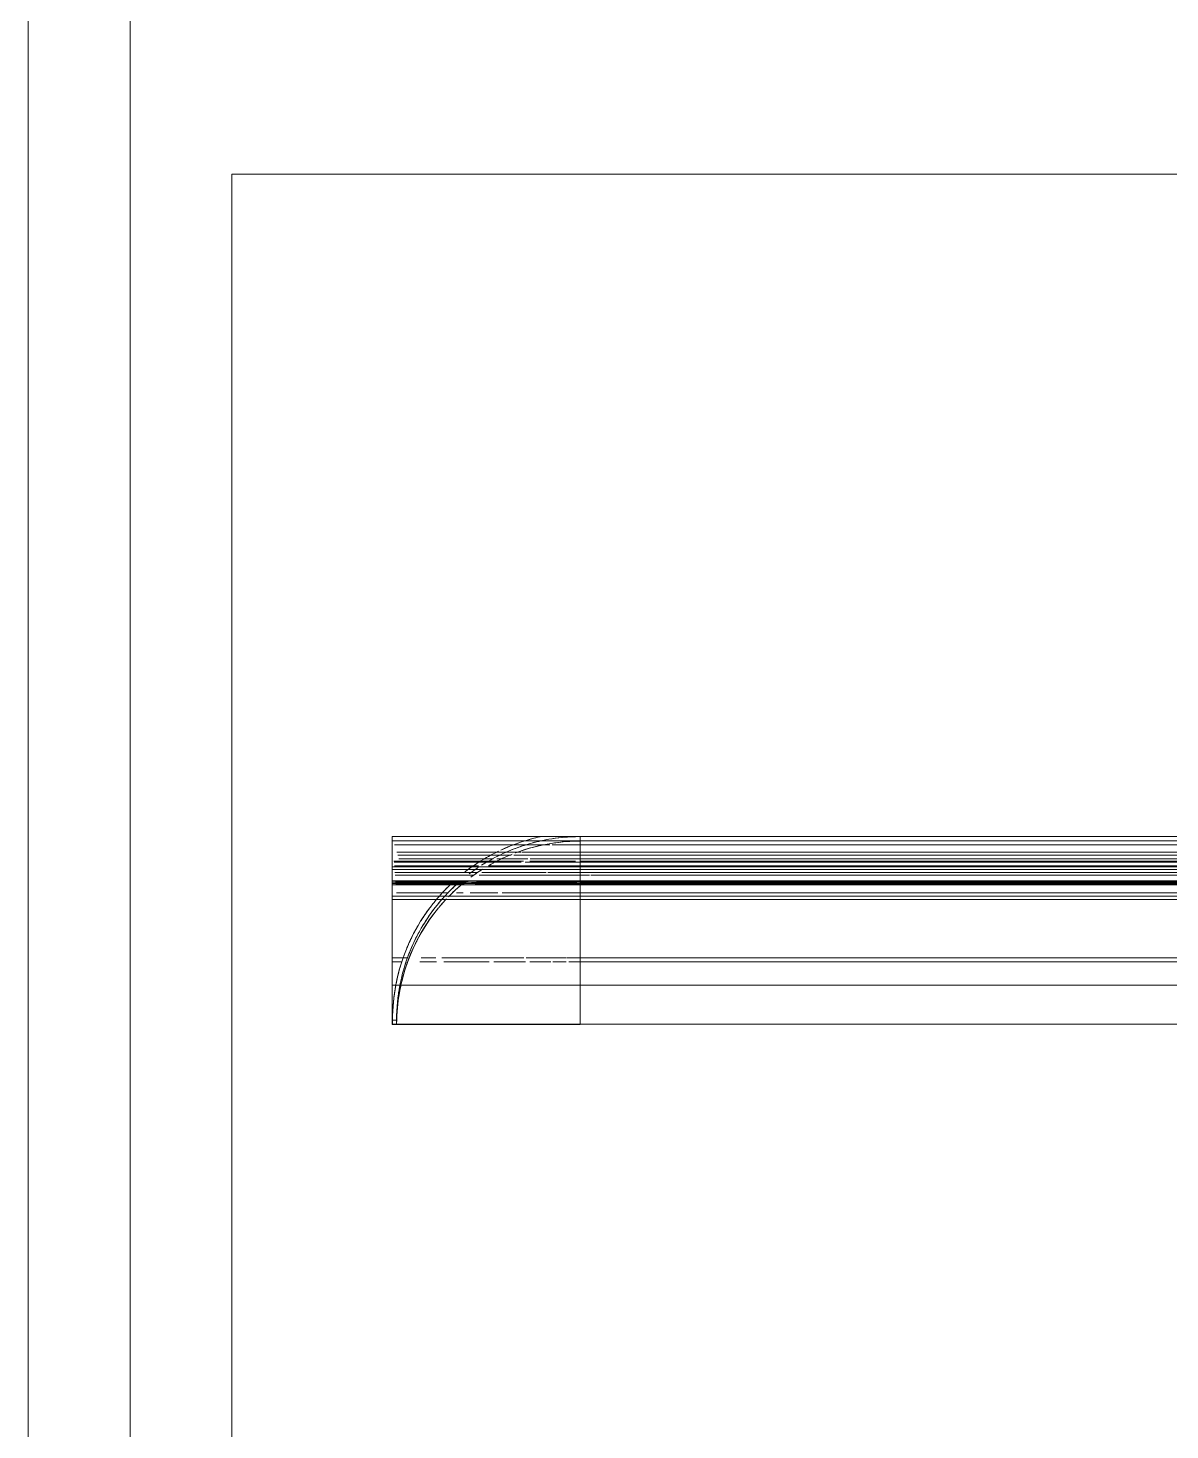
# Model space of a CAD drawing. Header units: millimetres. Extents: x -21807 to 26525, y -2564 to 60640.
# Drawn here: x -15958.6 to -15678.6, y 48808.9 to 49152.8 of the extents above; entities that cross this region are included whole.
import ezdxf

# ---------------------------------------------------------------- set-up
doc = ezdxf.new("R2010")
doc.units = ezdxf.units.MM
for name, color, linetype, lineweight in [('A-DETL-THIN', 7, 'Continuous', 9), ('A-GENM', 7, 'Continuous', 5), ('A-WALL', 7, 'Continuous', 9)]:
    doc.layers.add(name, color=color, linetype=linetype, lineweight=lineweight)

# ---------------------------------------------------------------- blocks, each defined once
blk = doc.blocks.new('AK-SGS-M3-A_rvt-1-MẶT BẰNG PHÂN VÙNG ÁP SUẤT')
at = {"layer": 'A-WALL', "color": 253, "lineweight": 13, "true_color": 0xaaaaaa}
blk.add_line((-15958.59, 50857.28), (-15958.59, 48436.94), dxfattribs=at)
at = {"layer": 'A-WALL', "color": 254, "lineweight": 13, "true_color": 0xcccccc}
for p, q in [((-15958.59, 50857.28), (-15958.59, 48436.94)), ((-15908.59, 48436.94), (-15908.59, 49116.94)), ((-15908.59, 49116.94), (-15469.32, 49116.94))]:
    blk.add_line(p, q, dxfattribs=at)
at = {"layer": 'A-WALL', "color": 254, "lineweight": 13, "true_color": 0xe0e0e0}
for p, q in [((-15908.59, 48436.94), (-15908.59, 49116.94)), ((-15908.59, 49116.94), (-15469.32, 49116.94))]:
    blk.add_line(p, q, dxfattribs=at)
blk = doc.blocks.new('AK_BoGocTrongTran - Thanh nhôm C có chân-V58-MẶT BẰNG PHÂN VÙNG ÁP SUẤT')
at = {"layer": 'A-GENM', "color": 254, "true_color": 0xcccccc}
for p, q in [((0, 0), (9.54, 0)), ((0, 0), (0, -350)), ((9.54, -350), (9.54, 0)), ((30.61, -350), (30.61, -46.1)), ((34.17, -46.1), (34.17, -350)), ((34.85, -350), (34.85, -46.1)), ((37.91, -350), (37.91, -46.1)), ((38.61, -46.1), (38.61, -350)), ((46, -350), (46, -46.1)), ((46, -350), (46, -46.1)), ((46, -350), (46, -46.1)), ((9.54, -350), (0, -350)), ((9.54, -350), (30.6, -350)), ((34.17, -350), (30.61, -350)), ((34.85, -350), (34.17, -350)), ((37.91, -350), (34.85, -350)), ((38.61, -350), (37.91, -350)), ((38.86, -350), (44.79, -350))]:
    blk.add_line(p, q, dxfattribs=at)
at = {"layer": 'A-GENM', "color": 254, "true_color": 0xe6e6e6}
for p, q in [((0, 0), (29.85, 0)), ((30.61, 0), (31.35, 0)), ((34.31, 0), (30.79, 0)), ((34.17, 0), (31.35, 0)), ((31.35, -46.1), (31.35, 0)), ((34.5, -46.1), (34.5, 0)), ((34.83, 0), (35.15, 0)), ((37.91, 0), (35.15, 0)), ((35.15, -46.1), (35.15, 0)), ((38.14, 0), (35.74, 0)), ((38.97, 0), (44.98, 0)), ((46, 0), (45, 0)), ((45, -46.1), (45, 0)), ((45, 0), (46, 0)), ((45, -46.1), (45, 0)), ((45, -46.1), (45, -347.9)), ((46, -348.54), (46, -46.1)), ((34.83, -350), (34.5, -350)), ((43.47, -350), (41.7, -350)), ((45, -349.74), (45, -347.9)), ((45, -349.74), (45, -347.9)), ((45, -350), (46, -350)), ((46, -350), (45, -350))]:
    blk.add_line(p, q, dxfattribs=at)
at = {"layer": 'A-GENM', "color": 254, "true_color": 0xdcdcdc}
for p, q in [((30.6, 0), (9.54, 0)), ((30.61, 0), (34.17, 0)), ((30.61, -46.1), (30.61, 0)), ((34.17, 0), (34.85, 0)), ((34.17, 0), (34.17, -46.1)), ((34.85, 0), (37.91, 0)), ((34.85, -46.1), (34.85, 0)), ((37.91, 0), (38.61, 0)), ((37.91, -46.1), (37.91, 0)), ((38.61, 0), (38.61, -46.1)), ((46, 0), (38.86, 0)), ((46, -46.1), (46, 0)), ((46, -46.1), (46, 0)), ((46, -46.1), (46, 0)), ((31.35, -350), (31.35, -46.1)), ((34.5, -350), (34.5, -46.1)), ((35.15, -350), (35.15, -46.1)), ((45, -347.9), (45, -46.1)), ((45, -347.9), (45, -46.1)), ((29.85, -350), (0, -350)), ((31.35, -350), (30.61, -350)), ((30.79, -350), (34.31, -350)), ((31.35, -350), (34.17, -350)), ((35.15, -350), (34.83, -350)), ((35.15, -350), (37.91, -350)), ((35.74, -350), (38.14, -350)), ((44.82, -350), (46, -350))]:
    blk.add_line(p, q, dxfattribs=at)
at = {"layer": 'A-GENM', "color": 7, "true_color": 0xececec}
for p, q in [((31.82, 0), (34.43, 0)), ((34.5, 0), (34.83, 0)), ((36.04, 0), (38.06, 0)), ((46, 0), (45, 0)), ((45, 0), (45, -46.1)), ((46, -46.1), (46, 0)), ((38.06, -350), (36.04, -350)), ((45, -347.9), (45, -349.74)), ((45, -350), (46, -350)), ((46, -350), (46, -348.54))]:
    blk.add_line(p, q, dxfattribs=at)
blk = doc.blocks.new('AK_BoGocTrong - Thanh nhôm C có chân-V59-MẶT BẰNG PHÂN VÙNG ÁP SUẤT')
at = {"layer": 'A-GENM', "color": 7, "true_color": 0xececec}
for p, q in [((0, 0), (30.72, 0)), ((38.97, 0), (43.47, 0)), ((43.47, 0), (44.98, 0)), ((45, 0), (46, 0)), ((45, -34.41), (45, 0)), ((46, 0), (46, -36.56)), ((0, -5.55), (0, -2.26)), ((0, -10.89), (0, -5.6)), ((0, -18.02), (0, -10.98)), ((0, -26.54), (0, -18.11)), ((0, -45.8), (0, -26.69)), ((45, -46.1), (45, -42.37)), ((9.54, -46.1), (9.54, -347.9)), ((30.61, -46.1), (30.61, -347.9)), ((31.35, -46.1), (31.35, -347.9)), ((35.15, -46.1), (35.15, -347.9)), ((38.61, -347.9), (38.61, -46.1)), ((45, -46.1), (45, -328)), ((45, -46.1), (45, -328)), ((46, -46.1), (46, -348.4)), ((46, -46.1), (46, -348.4)), ((45, -347.9), (45, -328)), ((11.65, -350), (2.1, -350)), ((22.27, -350), (13.73, -350)), ((30.72, -350), (25.47, -350))]:
    blk.add_line(p, q, dxfattribs=at)
at = {"layer": 'A-GENM', "color": 7, "true_color": 0xf0f0f0}
for p, q in [((9.54, 0), (0, 0)), ((16.21, 0), (9.54, 0)), ((19.42, 0), (16.38, 0)), ((30.79, 0), (19.42, 0)), ((31.82, 0), (34.43, 0)), ((36.04, 0), (38.06, 0)), ((44.82, 0), (39.22, 0)), ((45, 0), (46, 0)), ((45, 0), (45, -34.41)), ((46, 0), (45, 0)), ((45, 0), (45, -34.41)), ((46, 0), (46, -36.56)), ((46, 0), (46, -36.56)), ((45, -42.37), (45, -34.41)), ((46, -36.56), (46, -46.1)), ((45, -42.37), (45, -46.1)), ((45, -42.37), (45, -46.1)), ((34.5, -46.1), (34.5, -347.9)), ((45, -328), (45, -347.9)), ((45, -328), (45, -347.9)), ((2.08, -350), (9.54, -350)), ((9.54, -350), (11.71, -350)), ((13.74, -350), (16.21, -350)), ((16.38, -350), (22.38, -350)), ((25.42, -350), (30.79, -350)), ((38.06, -350), (36.04, -350)), ((41.34, -350), (43.63, -350)), ((45, -349.74), (45, -347.9))]:
    blk.add_line(p, q, dxfattribs=at)
at = {"layer": 'A-GENM', "color": 7, "true_color": 0xf2f2f2}
for p, q in [((9.54, 0), (9.54, -2.07)), ((30.61, 0), (31.35, 0)), ((31.82, 0), (34.17, 0)), ((34.31, 0), (32.03, 0)), ((34.83, 0), (35.15, 0)), ((35.74, 0), (37.91, 0)), ((38.14, 0), (35.74, 0)), ((9.54, -3.39), (9.54, -4.72)), ((30.61, -1.18), (30.61, -12.64)), ((31.35, -1.12), (31.35, -13.21)), ((35.15, -0.83), (35.15, -16.16)), ((38.61, -20.7), (38.61, -0.56)), ((9.54, -5.09), (9.54, -14.56)), ((9.54, -15.61), (9.54, -39.33)), ((30.61, -14.24), (30.61, -36.5)), ((31.35, -14.98), (31.35, -25.89)), ((35.15, -20.8), (35.15, -45.8)), ((38.61, -46.1), (38.61, -23.35)), ((31.35, -26.98), (31.35, -46.1)), ((30.61, -37.22), (30.61, -46.1)), ((45, -34.41), (45, -42.37)), ((45, -34.41), (45, -42.37)), ((46, -36.56), (46, -46.1)), ((46, -36.56), (46, -46.1)), ((9.54, -39.82), (9.54, -42.74)), ((9.54, -43.02), (9.54, -44.86)), ((34.17, -347.9), (34.17, -46.1)), ((37.91, -46.1), (37.91, -347.9)), ((9.54, -347.9), (9.54, -350)), ((30.61, -347.9), (30.61, -350)), ((31.35, -350), (30.61, -350)), ((31.35, -347.9), (31.35, -350)), ((35.15, -350), (34.83, -350)), ((35.15, -347.9), (35.15, -350)), ((37.91, -350), (35.74, -350)), ((35.74, -350), (38.14, -350)), ((38.61, -350), (38.61, -347.9)), ((45, -347.9), (45, -349.74)), ((45, -347.9), (45, -349.74)), ((46, -350), (45, -350))]:
    blk.add_line(p, q, dxfattribs=at)
at = {"layer": 'A-GENM', "color": 7, "true_color": 0xf3f3f3}
for p, q in [((34.17, 0), (31.82, 0)), ((34.5, 0), (34.83, 0)), ((37.91, 0), (35.74, 0)), ((38.61, 0), (37.91, 0)), ((34.5, -0.88), (34.5, -15.65)), ((35.15, -16.16), (35.15, -18.75)), ((34.5, -19.77), (34.5, -44.3)), ((38.61, -22.24), (38.61, -20.7)), ((34.85, -46.1), (34.85, -347.9)), ((34.5, -347.9), (34.5, -350)), ((34.83, -350), (34.5, -350)), ((35.74, -350), (37.91, -350)), ((37.91, -350), (38.61, -350)), ((46, -350), (45, -350)), ((45, -350), (46, -350))]:
    blk.add_line(p, q, dxfattribs=at)
at = {"layer": 'A-GENM', "color": 7, "true_color": 0xf4f4f4}
for p, q in [((34.85, 0), (34.17, 0)), ((46, 0), (44.82, 0)), ((34.17, -15.4), (34.17, -0.9)), ((34.85, -0.85), (34.85, -15.93)), ((37.91, -0.62), (37.91, -19.18)), ((34.17, -17.47), (34.17, -15.4)), ((34.5, -15.65), (34.5, -17.9)), ((34.85, -15.93), (34.85, -18.36)), ((34.17, -46.1), (34.17, -19.41)), ((34.85, -20.1), (34.85, -45.66)), ((37.91, -19.18), (37.91, -21.54)), ((37.91, -22.67), (37.91, -46.1)), ((34.17, -350), (34.17, -347.9)), ((34.17, -350), (34.85, -350)), ((34.85, -347.9), (34.85, -350)), ((37.91, -347.9), (37.91, -350)), ((44.82, -350), (46, -350))]:
    blk.add_line(p, q, dxfattribs=at)
at = {"layer": 'A-GENM', "color": 254, "true_color": 0xdcdcdc}
blk.add_line((0, -350), (0, -46.1), dxfattribs=at)
at = {"layer": 'A-GENM', "color": 254, "true_color": 0xe6e6e6}
for p, q in [((45, -328), (45, -46.1)), ((46, -46.1), (46, -348.4)), ((43.47, -350), (41.7, -350))]:
    blk.add_line(p, q, dxfattribs=at)
blk = doc.blocks.new('AK_Phụ kiện Panel_Thanh phào C_J - Thanh nhôm C có chân_bo_-V67-MẶT BẰNG PHÂN VÙNG ÁP SUẤT')
at = {"layer": 'A-GENM', "color": 7, "true_color": 0xececec}
for p, q in [((-15823.22, 48954.43), (-15832.76, 48954.43)), ((-15868.22, 48908.43), (-15869.22, 48908.43))]:
    blk.add_line(p, q, dxfattribs=at)
at = {"layer": 'A-GENM', "color": 7, "true_color": 0xf4f4f4}
blk.add_line((-15832.76, 48954.43), (-15823.22, 48954.43), dxfattribs=at)
at = {"layer": 'A-GENM', "color": 254, "true_color": 0xe6e6e6}
for p, q in [((-15869.22, 48909.43), (-15868.22, 48909.43)), ((-15868.22, 48909.43), (-15869.22, 48909.43)), ((-15869.22, 48909.43), (-15869.22, 48908.43)), ((-15869.22, 48908.43), (-15868.22, 48908.43)), ((-15868.22, 48908.43), (-15868.22, 48909.43))]:
    blk.add_line(p, q, dxfattribs=at)
at = {"layer": 'A-GENM', "color": 7, "true_color": 0xf2f2f2}
for p, q in [((-15868.22, 48909.43), (-15869.22, 48909.43)), ((-15869.22, 48908.43), (-15869.22, 48909.43)), ((-15869.22, 48909.43), (-15868.22, 48909.43)), ((-15868.22, 48909.43), (-15868.22, 48908.43))]:
    blk.add_line(p, q, dxfattribs=at)
at = {"layer": 'A-GENM', "color": 254, "true_color": 0xe6e6e6}
for radius, start, end in [(46, 105.4797, 115.0298), (45, 95.8714, 111.7092), (46, 115.8325, 123.9485), (45, 113.1842, 120), (45, 120, 122.473), (46, 138.7285, 142.085), (45, 137.0486, 140.7725), (46, 142.4533, 153.9896), (45, 141.2442, 155.2323), (46, 153.9896, 156.1041), (46, 156.2474, 168.9134), (45, 155.438, 168.4856), (46, 168.9894, 180), (45, 168.6141, 180)]:
    blk.add_arc((-15823.22, 48909.43), radius, start, end, dxfattribs=at)
at = {"layer": 'A-GENM', "color": 7, "true_color": 0xf4f4f4}
for radius, start, end in [(46, 106.6173, 109.8483), (45, 91.4824, 99.7826), (46, 149.6716, 151.8), (46, 152.0247, 156.1681), (46, 156.3085, 160.4414)]:
    blk.add_arc((-15823.22, 48909.43), radius, start, end, dxfattribs=at)
at = {"layer": 'A-GENM', "color": 7, "true_color": 0xf3f3f3}
blk.add_arc((-15823.22, 48909.43), 46, 102.4495, 105.9085, dxfattribs=at)
at = {"layer": 'A-GENM', "color": 7, "true_color": 0xececec}
for radius, start, end in [(46, 102.3329, 104.9444), (45, 90.7637, 94.9761), (46, 123.9485, 127.9792), (45, 123.7609, 127.1313), (46, 132.9806, 138.7285), (45, 130.574, 137.0486)]:
    blk.add_arc((-15823.22, 48909.43), radius, start, end, dxfattribs=at)
at = {"layer": 'A-GENM', "color": 7, "true_color": 0xf6f6f6}
for radius, start, end in [(45, 99.7826, 105), (46, 111.9495, 114.974), (46, 143.4286, 147.9114), (46, 140.9844, 143.132), (45, 151.3821, 155.444), (45, 155.6369, 159.9502)]:
    blk.add_arc((-15823.22, 48909.43), radius, start, end, dxfattribs=at)
at = {"layer": 'A-GENM', "color": 7, "true_color": 0xf8f8f8}
blk.add_arc((-15823.22, 48909.43), 46, 118.2207, 120.1616, dxfattribs=at)
at = {"layer": 'A-GENM', "color": 7, "true_color": 0xf9f9f9}
for radius, start, end in [(45, 115.4297, 118.1388), (46, 133.4895, 135.9687), (45, 132.1771, 134.7138)]:
    blk.add_arc((-15823.22, 48909.43), radius, start, end, dxfattribs=at)
at = {"layer": 'A-GENM', "color": 7, "true_color": 0xf7f7f7}
for start, end in [(108.3367, 114.5153), (142.2629, 150), (138.5553, 141.887)]:
    blk.add_arc((-15823.22, 48909.43), 45, start, end, dxfattribs=at)
at = {"layer": 'A-GENM', "color": 7, "true_color": 0xfbfbfb}
blk.add_arc((-15823.22, 48909.43), 45, 118.1388, 119.9469, dxfattribs=at)
at = {"layer": 'A-GENM', "color": 7, "true_color": 0xf0f0f0}
for start, end in [(162.7877, 166.5466), (166.9948, 169.2336), (169.2718, 180)]:
    blk.add_arc((-15823.22, 48909.43), 46, start, end, dxfattribs=at)
at = {"layer": 'A-GENM', "color": 7, "true_color": 0xf2f2f2}
for start, end in [(161.5611, 163.8184), (169.0021, 180)]:
    blk.add_arc((-15823.22, 48909.43), 45, start, end, dxfattribs=at)
blk = doc.blocks.new('AK_MiengBoGocTrong - AK_MiengBoGocTrong-V68-MẶT BẰNG PHÂN VÙNG ÁP SUẤT')
at = {"layer": 'A-GENM', "color": 254, "true_color": 0xdcdcdc}
for p, q in [((-46.1, -46.1), (-46.1, 0)), ((0, 0), (0, -45)), ((0, -45), (0, -46.1))]:
    blk.add_line(p, q, dxfattribs=at)
at = {"layer": 'A-GENM', "color": 254, "true_color": 0xe6e6e6}
for p, q in [((-46.1, 0), (-45, 0)), ((-45, 0), (-43.87, 0)), ((-43.87, 0), (-42.16, 0)), ((-40.54, 0), (-38.93, 0)), ((-30.9, 0), (-29.51, 0)), ((-28.06, 0), (-20.77, 0)), ((-19.52, 0), (-10.98, 0)), ((-9.65, 0), (-0.1, 0)), ((-38.71, -46.1), (-44.92, -46.1)), ((-0.1, -46.1), (-30.71, -46.1))]:
    blk.add_line(p, q, dxfattribs=at)
at = {"layer": 'A-GENM', "color": 254, "true_color": 0xcccccc}
for p, q in [((0, 0), (-46.1, 0)), ((-46.1, 0), (-46.1, -46.1)), ((0, -46.1), (0, 0)), ((-46.1, -46.1), (0, -46.1))]:
    blk.add_line(p, q, dxfattribs=at)
at = {"layer": 'A-GENM', "color": 7, "true_color": 0xececec}
for p, q in [((-38.25, 0), (-36.77, 0)), ((-34.36, 0), (-30.9, 0)), ((-35.84, -46.1), (-38.01, -46.1)), ((-30.71, -46.1), (-34.27, -46.1))]:
    blk.add_line(p, q, dxfattribs=at)
at = {"layer": 'A-GENM', "color": 254, "true_color": 0xe6e6e6}
for start, end in [(180.7818, 195), (195, 200.7548), (201.7594, 210), (226.7849, 230.0872), (230.4924, 240), (240, 243.9075), (244.1166, 255), (255, 257.4989), (257.5854, 269.8712)]:
    blk.add_arc((0, 0), 45, start, end, dxfattribs=at)
at = {"layer": 'A-GENM', "color": 7, "true_color": 0xececec}
for start, end in [(212.0239, 215.8968), (219.8698, 225)]:
    blk.add_arc((0, 0), 45, start, end, dxfattribs=at)
blk = doc.blocks.new('AK_MiengBoGocTrong - AK_MiengBoGocTrong-V69-MẶT BẰNG PHÂN VÙNG ÁP SUẤT')
at = {"layer": 'A-GENM', "color": 7, "true_color": 0xf0f0f0}
for p, q in [((-46.1, 9.54), (-46.1, 46.1)), ((-0.1, 46.1), (-15.4, 46.1)), ((-37.08, 25.49), (-36.15, 26.8)), ((-45, 0), (-46.1, 0)), ((-15.4, 0), (-11.75, 0)), ((-9.64, 0), (-0.1, 0))]:
    blk.add_line(p, q, dxfattribs=at)
at = {"layer": 'A-GENM', "color": 7, "true_color": 0xf3f3f3}
blk.add_line((-46.1, 46.1), (-46.1, 9.54), dxfattribs=at)
at = {"layer": 'A-GENM', "color": 254, "true_color": 0xe6e6e6}
for p, q in [((-44.92, 46.1), (-38.71, 46.1)), ((-30.71, 46.1), (-0.1, 46.1)), ((-0.49, 45), (0, 45)), ((0, 0), (0, 43.87)), ((-25.38, 37.15), (-24.31, 37.87)), ((-24.31, 37.87), (-22.78, 38.81)), ((-22.78, 38.81), (-21.47, 39.54)), ((-41.34, 17.77), (-40.71, 19.17)), ((-44.86, 3.6), (-44.69, 5.27)), ((-45, 0), (-44.96, 1.8)), ((-43.87, 0), (-45, 0)), ((-42.16, 0), (-43.87, 0)), ((-29.51, 0), (-30.9, 0)), ((-20.77, 0), (-25.52, 0)), ((-10.98, 0), (-14.98, 0))]:
    blk.add_line(p, q, dxfattribs=at)
at = {"layer": 'A-GENM', "color": 7, "true_color": 0xf4f4f4}
for p, q in [((-42.27, 46.1), (-43.57, 46.1)), ((-16.4, 46.1), (-30.71, 46.1)), ((-46.1, 9.54), (-46.1, 0)), ((-43.57, 0), (-42.27, 0)), ((-30.71, 0), (-29.39, 0)), ((-28.05, 0), (-23.83, 0)), ((-22.6, 0), (-20.69, 0)), ((-19.52, 0), (-16.4, 0))]:
    blk.add_line(p, q, dxfattribs=at)
at = {"layer": 'A-GENM', "color": 7, "true_color": 0xececec}
for p, q in [((-38.01, 46.1), (-35.84, 46.1)), ((-34.27, 46.1), (-30.71, 46.1)), ((-21.21, 39.69), (-19.66, 40.47)), ((-19.52, 40.54), (-17.97, 41.26)), ((-30.04, 33.51), (-28.67, 34.68)), ((-27.26, 35.8), (-25.81, 36.86)), ((-25.81, 36.86), (-25.38, 37.15)), ((-38.01, 24.09), (-37.14, 25.41)), ((-36.77, 0), (-38.25, 0)), ((-30.9, 0), (-34.36, 0)), ((-25.52, 0), (-28.06, 0)), ((-14.98, 0), (-19.52, 0)), ((-0.1, 0), (-9.65, 0))]:
    blk.add_line(p, q, dxfattribs=at)
at = {"layer": 'A-GENM', "color": 7, "true_color": 0xf7f7f7}
for p, q in [((-31.92, 46.1), (-34.27, 46.1)), ((-34.27, 0), (-32.86, 0))]:
    blk.add_line(p, q, dxfattribs=at)
at = {"layer": 'A-GENM', "color": 254, "true_color": 0xdcdcdc}
for p, q in [((0, 46.1), (0, 45)), ((0, 45), (0, 0))]:
    blk.add_line(p, q, dxfattribs=at)
at = {"layer": 'A-GENM', "color": 7, "true_color": 0xf2f2f2}
blk.add_line((-46.1, 0), (-46.1, 9.54), dxfattribs=at)
at = {"layer": 'A-GENM', "color": 7, "true_color": 0xececec, "flags": 128}
for points in [[(-9.42, 44), (-7.65, 44.35), (-5.87, 44.62), (-4.08, 44.81), (-2.28, 44.94)], [(-17.97, 41.26), (-16.31, 41.94), (-14.68, 42.54)], [(-14.62, 42.56), (-12.9, 43.11), (-11.17, 43.59), (-9.7, 43.94)], [(-44.68, 5.39), (-44.43, 7.17), (-44.1, 8.94), (-43.71, 10.7), (-43.25, 12.44), (-42.72, 14.16), (-42.12, 15.85)]]:
    blk.add_lwpolyline(points, dxfattribs=at)
at = {"layer": 'A-GENM', "color": 7, "true_color": 0xf0f0f0, "flags": 128}
blk.add_lwpolyline([(-33.83, 29.67), (-32.62, 31), (-31.35, 32.28)], dxfattribs=at)
at = {"layer": 'A-GENM', "color": 254, "true_color": 0xe6e6e6, "flags": 128}
blk.add_lwpolyline([(-40.71, 19.17), (-39.91, 20.78), (-39.05, 22.36)], dxfattribs=at)
at = {"layer": 'A-GENM', "color": 7, "true_color": 0xececec}
for start, end in [(92.7851, 102.4146), (102.5011, 115.8834), (129.9128, 133.2151), (144.1032, 147.9761), (160.3942, 169.6058)]:
    blk.add_arc((0, 0), 45, start, end, dxfattribs=at)
at = {"layer": 'A-GENM', "color": 254, "true_color": 0xe6e6e6}
for start, end in [(90.1288, 92.7851), (117.2149, 127.6091), (150, 158.2406), (169.6058, 179.2182)]:
    blk.add_arc((0, 0), 45, start, end, dxfattribs=at)
at = {"layer": 'A-GENM', "color": 7, "true_color": 0xf0f0f0}
blk.add_arc((0, 0), 45, 135, 140.1302, dxfattribs=at)
blk = doc.blocks.new('AK_NepV - AK_NepV-V70-MẶT BẰNG PHÂN VÙNG ÁP SUẤT')
at = {"layer": 'A-GENM', "color": 7, "true_color": 0xf0f0f0}
for p, q in [((-29.7, 350), (-28.7, 350)), ((-29.7, 350), (-29.7, 347.65)), ((-28.7, 350), (-14.39, 350)), ((-28.7, 350), (-28.7, 346.12)), ((-6.15, 350), (-5.29, 350)), ((-6.15, 349.45), (-6.15, 328.79)), ((-5.29, 350), (-4.47, 350)), ((-5.29, 349.52), (-5.29, 326.94)), ((-4.47, 348.35), (-4.47, 325.19)), ((-2.83, 350), (-1.53, 350)), ((-2.83, 348.84), (-2.83, 321.66)), ((-1, 350), (0, 350)), ((-1, 349.4), (-1, 317.73)), ((-29.7, 343.23), (-29.7, 339.08)), ((-28.7, 342.85), (-28.7, 339.27)), ((-29.7, 337.35), (-29.7, 326.21)), ((-28.7, 337.81), (-28.7, 317.69)), ((-29.7, 325.09), (-29.7, 317.26)), ((-6.15, 326.4), (-6.15, 303.9)), ((-5.29, 326.66), (-5.29, 318.36)), ((-4.47, 324.32), (-4.47, 316.76)), ((-28.7, 317.15), (-28.7, 311.19)), ((-5.29, 317.4), (-5.29, 303.9)), ((-2.83, 318.19), (-2.83, 303.9)), ((-29.7, 316.19), (-29.7, 311.04)), ((-4.47, 316.18), (-4.47, 303.9)), ((-29.7, 310.55), (-29.7, 307.31)), ((-28.7, 311.12), (-28.7, 307.36)), ((-1, 310.74), (-1, 303.9)), ((-29.7, 306.67), (-29.7, 303.9)), ((-28.7, 307.18), (-28.7, 303.9)), ((-7.78, 303.9), (-7.78, 85.81)), ((-5.04, 303.9), (-5.04, 86.09)), ((-3.54, 303.9), (-3.54, 2.1)), ((-1, 303.9), (-1, 2.1)), ((-7.78, 85.62), (-7.78, 2.1)), ((-5.04, 85.81), (-5.04, 2.1)), ((-29.7, 2.1), (-29.7, 0)), ((-28.7, 0), (-29.7, 0)), ((-28.7, 2.1), (-28.7, 0)), ((-22.75, 0), (-28.7, 0)), ((-14.39, 0), (-19.72, 0)), ((-6.15, 2.1), (-6.15, 0.7)), ((-5.29, 0), (-6.15, 0)), ((-5.29, 2.1), (-5.29, 0.44)), ((-4.47, 0), (-5.29, 0)), ((-4.47, 2.1), (-4.47, 0.58)), ((-2.83, 2.1), (-2.83, 0)), ((-1, 2.1), (-1, 0.34)), ((0, 0), (-1, 0))]:
    blk.add_line(p, q, dxfattribs=at)
at = {"layer": 'A-GENM', "color": 7, "true_color": 0xf4f4f4}
for p, q in [((-14.39, 350), (-28.7, 350)), ((-13.62, 348.88), (-13.62, 336.76)), ((-10.39, 349.13), (-10.39, 334.26)), ((-1.53, 350), (-2.83, 350)), ((0, 349), (0, 315.59)), ((-13.62, 334.99), (-13.62, 325.36)), ((-10.39, 334.26), (-10.39, 331.96)), ((-10.39, 330.52), (-10.39, 304.84)), ((-7.78, 332.21), (-7.78, 329.15)), ((-5.04, 323.76), (-5.04, 317.77)), ((-1, 323.83), (-1, 317.73)), ((-13.62, 323.04), (-13.62, 303.9)), ((-3.54, 320.14), (-3.54, 303.9)), ((-5.04, 316.26), (-5.04, 305.07)), ((0, 315.59), (0, 308.32)), ((-1, 310.74), (-1, 303.9)), ((0, 307.63), (0, 303.9)), ((-28.7, 0), (-22.75, 0)), ((-19.72, 0), (-14.39, 0)), ((-13.62, 2.1), (-13.62, 0)), ((-10.39, 2.1), (-10.39, 0)), ((-5.04, 1.89), (-5.04, 0)), ((-5.04, 0), (-4.47, 0)), ((-3.54, 2.1), (-3.54, 0)), ((-1, 2.1), (-1, 0.34)), ((0, 1.6), (0, 0.26))]:
    blk.add_line(p, q, dxfattribs=at)
at = {"layer": 'A-GENM', "color": 7, "true_color": 0xf6f6f6}
for p, q in [((-12.8, 350), (-13.62, 350)), ((-13.18, 350), (-10.83, 350)), ((-10.83, 350), (-12.8, 350)), ((-4.47, 350), (-5.04, 350)), ((-5.04, 349.54), (-5.04, 323.76)), ((-3.54, 348.63), (-3.54, 323.18)), ((-1, 349.4), (-1, 323.83)), ((-12.8, 334.17), (-12.8, 332.57)), ((0, 315.59), (0, 336.92)), ((-12.8, 330.9), (-12.8, 324.1)), ((-10.31, 330.3), (-10.31, 304.68)), ((-10.69, 329.66), (-10.69, 303.9)), ((-8.49, 328.67), (-8.49, 303.9)), ((-12.8, 323.01), (-12.8, 303.9)), ((-9.9, 317.06), (-9.9, 303.9)), ((-1, 317.73), (-1, 311.36)), ((0, 303.9), (0, 307.63)), ((-12.8, 303.9), (-12.8, 2.1)), ((-10.69, 303.9), (-10.69, 2.1)), ((-10.31, 303.9), (-10.31, 2.1)), ((-9.9, 303.9), (-9.9, 2.1)), ((-8.49, 303.9), (-8.49, 301.63)), ((-8.49, 301.28), (-8.49, 2.1)), ((-13.62, 0), (-12.8, 0)), ((-12.8, 1.62), (-12.8, 0)), ((-10.69, 2.1), (-10.69, 0)), ((-10.31, 2.1), (-10.31, 0)), ((-9.9, 2.1), (-9.9, 0)), ((-8.49, 2.1), (-8.49, 0))]:
    blk.add_line(p, q, dxfattribs=at)
at = {"layer": 'A-GENM', "color": 7, "true_color": 0xf7f7f7}
for p, q in [((-10.83, 350), (-13.18, 350)), ((-12.8, 348.94), (-12.8, 336.2)), ((-10.69, 349.11), (-10.69, 334.5)), ((-10.31, 349.14), (-10.31, 334.2)), ((-8.49, 349.28), (-8.49, 332.78)), ((-10.31, 334.2), (-10.31, 331.86)), ((-9.9, 329.32), (-9.9, 317.06)), ((-3.54, 323.18), (-3.54, 320.83)), ((0, 308.32), (0, 315.59)), ((0, 22), (0, 303.9)), ((0, 2.1), (0, 22)), ((0, 0.26), (0, 1.6))]:
    blk.add_line(p, q, dxfattribs=at)
at = {"layer": 'A-GENM', "color": 7, "true_color": 0xf3f3f3}
for p, q in [((-13.18, 350), (-10.83, 350)), ((-9.26, 350), (-7.78, 350)), ((-7.78, 349.33), (-7.78, 332.21)), ((-7.78, 327.99), (-7.78, 312.22)), ((-7.78, 311.8), (-7.78, 303.9)), ((-10.39, 303.9), (-10.39, 2.1)), ((0, 22), (0, 2.1)), ((-7.78, 0), (-9.26, 0)), ((-7.78, 2.1), (-7.78, 0))]:
    blk.add_line(p, q, dxfattribs=at)
at = {"layer": 'A-GENM', "color": 7, "true_color": 0xf8f8f8}
for p, q in [((-9.9, 349.17), (-9.9, 333.88)), ((0, 336.92), (0, 349)), ((-10.69, 334.5), (-10.69, 332.35)), ((-9.9, 333.88), (-9.9, 331.32)), ((-8.49, 332.78), (-8.49, 329.86))]:
    blk.add_line(p, q, dxfattribs=at)
at = {"layer": 'A-GENM', "color": 7, "true_color": 0xf2f2f2}
for p, q in [((-2.83, 321.66), (-2.83, 318.43)), ((-1, 317.73), (-1, 311.36)), ((-13.62, 303.9), (-13.62, 2.1)), ((0, 303.9), (0, 22))]:
    blk.add_line(p, q, dxfattribs=at)
at = {"layer": 'A-GENM', "color": 254, "true_color": 0xe6e6e6}
for p, q in [((-29.7, 303.9), (-29.7, 2.1)), ((-28.7, 303.9), (-28.7, 2.1)), ((-6.15, 303.9), (-6.15, 2.1)), ((-5.29, 303.9), (-5.29, 2.1)), ((-4.47, 303.9), (-4.47, 2.1)), ((-2.83, 303.9), (-2.83, 2.1)), ((-1, 303.9), (-1, 2.1))]:
    blk.add_line(p, q, dxfattribs=at)
blk = doc.blocks.new('AK-SGS-M3-Hrvt_rvt-1-MẶT BẰNG PHÂN VÙNG ÁP SUẤT')
at = {"layer": 'A-GENM', "color": 253, "lineweight": 5, "true_color": 0xaaaaaa}
for name, p, rotation in [('AK_BoGocTrongTran - Thanh nhôm C có chân-V58-MẶT BẰNG PHÂN VÙNG ÁP SUẤT', (-15869.32, 48908.43), 89.99999999999861), ('AK_BoGocTrong - Thanh nhôm C có chân-V59-MẶT BẰNG PHÂN VÙNG ÁP SUẤT', (-15869.32, 48908.43), 89.99999999999942), ('AK_MiengBoGocTrong - AK_MiengBoGocTrong-V68-MẶT BẰNG PHÂN VÙNG ÁP SUẤT', (-15823.22, 48908.33), 269.9999999999995), ('AK_NepV - AK_NepV-V70-MẶT BẰNG PHÂN VÙNG ÁP SUẤT', (-15519.32, 48953.43), 89.99999999999942)]:
    blk.add_blockref(name, p, dxfattribs=dict(at, rotation=rotation))
at = {"layer": 'A-GENM', "color": 253, "lineweight": 5, "true_color": 0xaaaaaa, "extrusion": (0, 0, -1), "rotation": 269.9999999999997}
blk.add_blockref('AK_MiengBoGocTrong - AK_MiengBoGocTrong-V69-MẶT BẰNG PHÂN VÙNG ÁP SUẤT', (15823.22, 48908.33), dxfattribs=at)
at = {"layer": 'A-GENM', "color": 253, "lineweight": 5, "true_color": 0xaaaaaa}
blk.add_blockref('AK_Phụ kiện Panel_Thanh phào C_J - Thanh nhôm C có chân_bo_-V67-MẶT BẰNG PHÂN VÙNG ÁP SUẤT', (0, 0), dxfattribs=at)

msp = doc.modelspace()

# ---------------------------------------------------------------- linework, layer by layer
at = {"layer": 'A-DETL-THIN'}
msp.add_line((-15933.59, 58141.94), (-15933.59, 45041.94), dxfattribs=at)

# ---------------------------------------------------------------- block references
at = {"lineweight": 5}
for name in ['AK-SGS-M3-A_rvt-1-MẶT BẰNG PHÂN VÙNG ÁP SUẤT', 'AK-SGS-M3-Hrvt_rvt-1-MẶT BẰNG PHÂN VÙNG ÁP SUẤT']:
    msp.add_blockref(name, (0, 0), dxfattribs=at)

doc.saveas('drawing.dxf')
